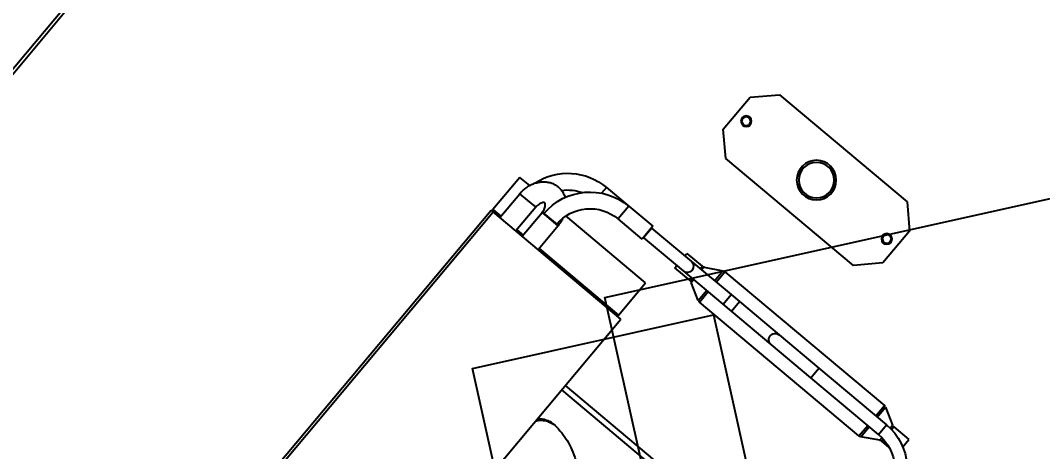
# Model space of a CAD drawing. Header units: metres. Extents: x 822482 to 822767, y 9662202 to 9662512.
# Drawn here: x 822651.8908 to 822652.3893, y 9662450.2394 to 9662450.4497 of the extents above; entities that cross this region are included whole.
import ezdxf

# ---------------------------------------------------------------- set-up
doc = ezdxf.new("R2010")
doc.units = ezdxf.units.M
doc.layers.add('ARQ_NE_COTAS', color=7, linetype='Continuous', true_color=0x000000)
doc.layers.add('ARQ_NE_EQUIPAMENTOS', color=7, linetype='Continuous')
doc.styles.add('ROMANS', font='romans', dxfattribs={"height": 0.2})

# ---------------------------------------------------------------- blocks, each defined once
blk = doc.blocks.new('fermentadora')
at = {"color": 8, "linetype": 'Continuous', "lineweight": 25}
for p, q in [((2278.368279713145, 2191.615565196493), (2278.36821615662, 2191.462522733454)), ((2278.371123236805, 2191.615564015615), (2278.37105968028, 2191.462521552576)), ((2278.453808268177, 2191.607849811714), (2278.458456816928, 2191.607847881232)), ((2278.458452818075, 2191.598218747778), (2278.458456816928, 2191.607847881232)), ((2278.449314913732, 2191.603005365387), (2278.449312927489, 2191.598222543455)), ((2278.449056917588, 2191.597236264554), (2278.444486982537, 2191.589018419242)), ((2278.449056917588, 2191.597236264554), (2278.450714479386, 2191.59723557619)), ((2278.449312927489, 2191.598222543455), (2278.450589071279, 2191.598222013489)), ((2278.456735905504, 2191.59821946079), (2278.458452818075, 2191.598218747778)), ((2278.45683394219, 2191.597233034858), (2278.45870800871, 2191.597232256583)), ((2278.463271116661, 2191.589010618438), (2278.45870800871, 2191.597232256583)), ((2278.450834869423, 2191.594915367536), (2278.45081698756, 2191.551856307137)), ((2278.450834869423, 2191.594915367536), (2278.456928133597, 2191.594912837083)), ((2278.456910251734, 2191.551853776685), (2278.456928133597, 2191.594912837083)), ((2278.444230972637, 2191.588032144125), (2278.444188798434, 2191.486477756357)), ((2278.444230972637, 2191.588032144125), (2278.450832009772, 2191.5880294028)), ((2278.444486982537, 2191.589018419242), (2278.450832419403, 2191.589015784065)), ((2278.456925273946, 2191.588026872348), (2278.463526307297, 2191.588024131025)), ((2278.456925683577, 2191.589013253613), (2278.463271116661, 2191.589010618438)), ((2278.463484133094, 2191.486469743258), (2278.463526307297, 2191.588024131025)), ((2278.45081698756, 2191.551856307137), (2278.450806486183, 2191.52656926435)), ((2278.45081698756, 2191.551856307137), (2278.456910251734, 2191.551853776685)), ((2278.456899750357, 2191.526566733897), (2278.456910251734, 2191.551853776685)), ((2278.516315805956, 2191.542790763678), (2278.506156159596, 2191.532639542696)), ((2278.536626694103, 2191.542782328833), (2278.516315805956, 2191.542790763678)), ((2278.546777905623, 2191.532622673018), (2278.536626694103, 2191.542782328833)), ((2278.506156159596, 2191.532639542696), (2278.506122420234, 2191.451396034563)), ((2278.546744166261, 2191.451379164885), (2278.546777905623, 2191.532622673018)), ((2278.450806486183, 2191.52656926435), (2278.450795984807, 2191.501282221681)), ((2278.456889248981, 2191.501279691228), (2278.456899750357, 2191.526566733897)), ((2278.450795984807, 2191.501282221681), (2278.450793791749, 2191.496001395)), ((2278.450795984807, 2191.501282221681), (2278.456889248981, 2191.501279691228)), ((2278.456887055923, 2191.495998864547), (2278.456889248981, 2191.501279691228)), ((2278.450793791749, 2191.496001395), (2278.450783290371, 2191.47071435038)), ((2278.450793791749, 2191.496001395), (2278.456887055923, 2191.495998864547)), ((2278.456876554545, 2191.470711819928), (2278.456887055923, 2191.495998864547)), ((2278.444188798434, 2191.486477756357), (2278.450789835568, 2191.486475015033)), ((2278.456883099742, 2191.48647248458), (2278.463484133094, 2191.486469743258)), ((2278.44444398907, 2191.485491268944), (2278.449007097019, 2191.477269627017)), ((2278.44444398907, 2191.485491268944), (2278.450789425937, 2191.485488633768)), ((2278.456882690111, 2191.485486103315), (2278.463228123194, 2191.48548346814)), ((2278.458658188141, 2191.477265619045), (2278.463228123194, 2191.48548346814)), ((2278.449007097019, 2191.477269627017), (2278.450786012384, 2191.477268888256)), ((2278.449262287656, 2191.476283139604), (2278.449258288803, 2191.46665400615)), ((2278.449262287656, 2191.476283139604), (2278.450785602754, 2191.476282506991)), ((2278.456878866928, 2191.476279976539), (2278.458402178242, 2191.476279343928)), ((2278.456879276559, 2191.477266357804), (2278.458658188141, 2191.477265619045)), ((2278.458398179389, 2191.466650210473), (2278.458402178242, 2191.476279343928)), ((2278.352840953985, 2191.470071522028), (2278.352841433303, 2191.471225706938)), ((2278.450783290371, 2191.47071435038), (2278.450772788995, 2191.445427307652)), ((2278.456866053169, 2191.4454247772), (2278.456876554545, 2191.470711819928)), ((2278.449258288803, 2191.46665400615), (2278.450781603901, 2191.466653373537)), ((2278.456874868075, 2191.466650843085), (2278.458398179389, 2191.466650210473)), ((2278.088230725896, 2191.462639007726), (2278.413204750863, 2191.462504050281)), ((2278.413204750863, 2191.462504050281), (2278.413170969326, 2191.381158986988)), ((2278.414016298915, 2191.460371072508), (2278.413203865205, 2191.460371409901)), ((2278.413995296161, 2191.409796987052), (2278.414016298915, 2191.460371072508)), ((2278.414016298915, 2191.460371072508), (2278.434530284139, 2191.46036255332)), ((2278.434530284139, 2191.46036255332), (2278.434509218152, 2191.409636201803)), ((2278.506122420234, 2191.451396034563), (2278.516273631755, 2191.441236380639)), ((2278.536584519901, 2191.441227945794), (2278.546744166261, 2191.451379164885)), ((2278.449757200902, 2191.445326180856), (2278.449750832596, 2191.429991466207)), ((2278.457881549351, 2191.445322806921), (2278.449757200902, 2191.445326180856)), ((2278.450772788995, 2191.445427307652), (2278.450772746823, 2191.445325759113)), ((2278.450772788995, 2191.445427307652), (2278.456866053169, 2191.4454247772)), ((2278.456866010997, 2191.445323228661), (2278.456866053169, 2191.4454247772)), ((2278.457875181045, 2191.429988092272), (2278.457881549351, 2191.445322806921)), ((2278.516273631755, 2191.441236380639), (2278.536584519901, 2191.441227945794)), ((2278.457875181045, 2191.429988092272), (2278.449750832596, 2191.429991466207)), ((2278.457869277154, 2191.415771675139), (2278.457875181045, 2191.429988092272)), ((2278.457869277154, 2191.415771675139), (2278.454196316211, 2191.415773200471)), ((2278.428416020995, 2191.409790998314), (2278.413182862452, 2191.409797324445)), ((2278.428416020995, 2191.409790998314), (2278.428412465683, 2191.401229898838)), ((2278.428517151574, 2191.40877541022), (2278.428415599252, 2191.408775452393)), ((2278.428513777637, 2191.400651057988), (2278.428517151574, 2191.40877541022)), ((2278.428412465683, 2191.401229898838), (2278.428411803573, 2191.399635554241)), ((2278.413178645029, 2191.399641880372), (2278.428411803573, 2191.399635554241)), ((2278.41398939227, 2191.395580569919), (2278.413991078739, 2191.399641542979)), ((2278.428412225315, 2191.400651100162), (2278.428513777637, 2191.400651057988)), ((2278.428410117104, 2191.395574581181), (2278.41317695856, 2191.395580907312)), ((2278.428409397642, 2191.393842134808), (2278.428405899424, 2191.385418516664)), ((2278.428409397642, 2191.393842134808), (2278.428410117104, 2191.395574581181)), ((2278.434499632015, 2191.386553033246), (2278.434497050867, 2191.380337696697)), ((2278.088196944359, 2191.381293944434), (2278.413170969326, 2191.381158986988)), ((2278.413170969326, 2191.381158986988), (2278.413170421065, 2191.379838787885)), ((2278.413172741138, 2191.385425463239), (2278.428405899681, 2191.385419137108)), ((2278.413983065643, 2191.380346215886), (2278.413985174848, 2191.385425125846)), ((2278.088196396098, 2191.37997374533), (2278.413170421065, 2191.379838787885)), ((2278.413170631933, 2191.380346553279), (2278.413983065643, 2191.380346215886)), ((2278.434497050867, 2191.380337696697), (2278.413983065643, 2191.380346215886)), ((2278.745567656683, 2191.156687269956), (2278.014376076862, 2191.156990924217)), ((2278.744552770415, 2191.158312559125), (2278.015392282436, 2191.1586153699))]:
    blk.add_line(p, q, dxfattribs=at)
for centre, radius in [((2278.526468720405, 2191.536693283203), 0.002589637072793513), ((2278.526468720405, 2191.536693283203), 0.002437305480276655), ((2278.526468720405, 2191.536693283203), 0.002132642295241784), ((2278.526450163755, 2191.492009353251), 0.009673056124847468), ((2278.526450163755, 2191.492009353251), 0.00865751217473229), ((2278.526431607106, 2191.447325423299), 0.002589637072793513), ((2278.526431607106, 2191.447325423299), 0.002437305480276655), ((2278.526431607106, 2191.447325423299), 0.002132642295242073)]:
    blk.add_circle(centre, radius, dxfattribs=at)
for centre, radius, start, end in [((2278.428594457874, 2191.594924602458), 0.02833367620821524, 359.9762058163947, 89.97620581639435), ((2278.428594457874, 2191.594924602458), 0.0222404125075239, 359.9762058161301, 89.97620581613008), ((2278.44728183811, 2191.598223388221), 0.002031087900230466, 330.9216017032131, 359.9762058173572), ((2278.460483908323, 2191.598217905575), 0.002031087900230466, 179.9762058173572, 209.0308099250405), ((2278.446262061432, 2191.58803129981), 0.002031087900230641, 150.9216017206589, 179.9762058173572), ((2278.46149521937, 2191.588024973679), 0.002031087900230641, 359.9762058173625, 29.03080990759888), ((2278.453853116813, 2191.526567999133), 0.003046631850345529, 179.9762058130829, 359.9762058216351), ((2278.446219887229, 2191.486476913555), 0.002031087900230641, 179.9762058173626, 209.0308099075989), ((2278.461453045167, 2191.486470587425), 0.002031087900230641, 330.9216017206589, 359.9762058173572), ((2278.447231198275, 2191.47628398166), 0.002031087900230466, 359.9762058173625, 29.03080990759888), ((2278.460433268488, 2191.476278499014), 0.002031087900230466, 150.9216017206589, 179.9762058173626), ((2278.453829921001, 2191.470713086693), 0.003046631850345529, 359.9762058216351, 179.9762058130829), ((2278.428525966968, 2191.430000279182), 0.029349220158331, 269.9762058168717, 359.9762058159839), ((2278.428525966968, 2191.430000279182), 0.02122486855740872, 269.9762058166849, 359.9762058166849), ((2278.428520063077, 2191.41578386327), 0.02934922015833059, 287.3698397629747, 359.9762058159839), ((2278.428520063077, 2191.41578386327), 0.02122486855740853, 312.042897059553, 339.736391577472)]:
    blk.add_arc(centre, radius, start, end, dxfattribs=at)
for points, knots in [([(2278.352735983542, 2191.472745294244), (2278.352436880151, 2191.474491356692), (2278.351838706955, 2191.477983285521), (2278.350182679746, 2191.482886390691), (2278.347903072604, 2191.487502821325), (2278.34478862024, 2191.491889361599), (2278.340821775264, 2191.495994747994), (2278.337342734979, 2191.498354075541), (2278.335594004189, 2191.499539985557)], [0, 0, 0, 0, 0.1586034322936269, 0.3171890548378848, 0.4797753036626011, 0.6423403350527511, 0.8202232751105244, 1, 1, 1, 1]), ([(2278.34843285403, 2191.462530949199), (2278.348639394917, 2191.462676166238), (2278.349483705179, 2191.463269793183), (2278.350793420076, 2191.46478645658), (2278.35215069677, 2191.467080769081), (2278.352914944821, 2191.469870503644), (2278.35279607726, 2191.471779963332), (2278.352735983542, 2191.472745294244)], [0, 0, 0, 0, 0.05602562463901305, 0.2290249188076147, 0.4839545682727757, 0.739112268241116, 1, 1, 1, 1]), ([(2278.349778926409, 2191.462530390193), (2278.349892878868, 2191.4626354349), (2278.350585656764, 2191.463274057807), (2278.351526423614, 2191.464764623766), (2278.352472682691, 2191.466957706354), (2278.352868514321, 2191.468806092696), (2278.352808043694, 2191.469851307782), (2278.352795302163, 2191.470071540987)], [0, 0, 0, 0, 0.04997356228105627, 0.303815991137836, 0.6108434354499214, 0.918002334429962, 1, 1, 1, 1]), ([(2278.432364825194, 2191.409304390487), (2278.431958089935, 2191.409403639886), (2278.4308518545, 2191.409673577639), (2278.429512397119, 2191.409778246682), (2278.428600974196, 2191.409788847177), (2278.428416020995, 2191.409790998314)], [0, 0, 0, 0, 0.3166924875573729, 0.8613377957480601, 1, 1, 1, 1]), ([(2278.428405899424, 2191.385418516664), (2278.4288328576, 2191.385427633285), (2278.429991769893, 2191.385452378951), (2278.431869549181, 2191.385717149295), (2278.433981447974, 2191.38628215416), (2278.435980740828, 2191.387119684149), (2278.4378162275, 2191.388214038924), (2278.439435943352, 2191.389546711001), (2278.440790269863, 2191.391084969275), (2278.441838510601, 2191.39278372481), (2278.442554712125, 2191.394589363477), (2278.442930294545, 2191.396446767941), (2278.442967713119, 2191.398304114316), (2278.442688966439, 2191.40012300622), (2278.442080392204, 2191.401847049916), (2278.441518941283, 2191.403022035576), (2278.441098711654, 2191.403565259048), (2278.441056469126, 2191.403619865223)], [0, 0, 0, 0, 0.04401538153024587, 0.1194729823701947, 0.1953307410385458, 0.2715478916035992, 0.3479474192113314, 0.4241525121555846, 0.4996106508122866, 0.5737618050029378, 0.6462613688694744, 0.7171167409510372, 0.7866435978931676, 0.85535943640496, 0.9237201294485144, 0.9923321576432651, 0.9999999999999999, 0.9999999999999999, 0.9999999999999999, 0.9999999999999999]), ([(2278.428411803573, 2191.399635554241), (2278.42859282176, 2191.399631502698), (2278.429159489551, 2191.399618819557), (2278.430089274182, 2191.399470460181), (2278.431086450081, 2191.399145462253), (2278.43187730007, 2191.398719464432), (2278.432413181292, 2191.398274989372), (2278.432694625428, 2191.397902933966), (2278.43278249494, 2191.397673916364), (2278.432784121016, 2191.397597036917), (2278.432777786192, 2191.397497545418), (2278.43263886391, 2191.397211791646), (2278.432290596197, 2191.396811738149), (2278.431680099186, 2191.396361568257), (2278.430811605514, 2191.395953407333), (2278.429784120684, 2191.395673755394), (2278.428951349365, 2191.395579674777), (2278.428497452644, 2191.395574882781), (2278.428410116846, 2191.395573960737)], [0, 0, 0, 0, 0.03002856053422709, 0.09400280913626559, 0.157737952824757, 0.2211716872394763, 0.2851397706577568, 0.3512660734641355, 0.4230154296349783, 0.5075533447791373, 0.5982278699824811, 0.6680068712943258, 0.7314256433179902, 0.7973052363745687, 0.8610159635992161, 0.9246752006717719, 0.9855065016015988, 1, 1, 1, 1])]:
    blk.add_open_spline(points, degree=3, knots=knots, dxfattribs=at)
blk = doc.blocks.new('A$C8f1b9c42')
at = {"layer": 'ARQ_NE_EQUIPAMENTOS', "lineweight": 0, "transparency": 33554687, "xscale": -1, "rotation": 90}
blk.add_blockref('fermentadora', (2561.466169543564, 2025.13864565827), dxfattribs=at)
at = {"layer": 'ARQ_NE_EQUIPAMENTOS', "transparency": 33554687, "insert": (370.7250701598823, -253.249688969925), "char_height": 0.1000007616080527, "width": 1.062924599129836, "attachment_point": 5, "rotation": 270.0000000035442, "style": 'ROMANS'}
blk.add_mtext('CÂMARA DE FERMENTAÇÃO\\PKLIMAQUIP', dxfattribs=at)

msp = doc.modelspace()

# ---------------------------------------------------------------- linework, layer by layer
at = {"layer": 'ARQ_NE_COTAS', "color": 1}
for points in [[(822652.8401003685, 9662450.186650474), (822652.234240476, 9662450.051926784), (822652.1758508291, 9662450.314508256), (822652.7817107197, 9662450.449231952)], [(822652.278587088, 9662450.082006507), (822652.1609980371, 9662450.055858498), (822652.1111593284, 9662450.279985925), (822652.2287483849, 9662450.306133933)]]:
    msp.add_lwpolyline(points, close=True, dxfattribs=at)

# ---------------------------------------------------------------- block references
at = {"ltscale": 10, "rotation": 140.0090103764572}
msp.add_blockref('A$C8f1b9c42', (822772.889044792, 9662018.469655523), dxfattribs=at)

doc.saveas('drawing.dxf')
